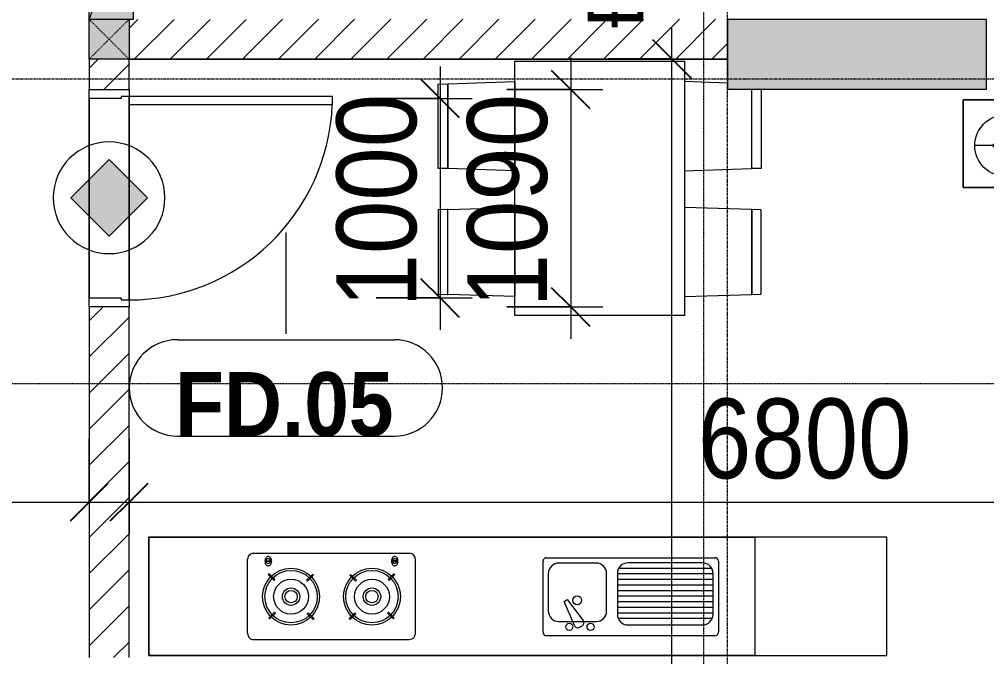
# Model space of a CAD drawing. Header units: millimetres. Extents: x 962 to 241049, y -15958 to 84407.
# Drawn here: x 181682 to 186532, y 30642 to 33837 of the extents above; entities that cross this region are included whole.
import ezdxf

# ---------------------------------------------------------------- set-up
doc = ezdxf.new("R2010")
doc.units = ezdxf.units.MM
for name, pattern in [('Dash', [6, 3, -3]), ('Dash Dot 3_16_', [7.9375, 4.7625, -1.5875, 0, -1.5875]), ('Grid Line', [22.225, 12.7, -3.175, 3.175, -3.175])]:
    doc.linetypes.add(name, pattern=pattern)
for name, color, linetype, lineweight in [('0-1', 7, 'Continuous', 5), ('A-ANNO-DIMS', 211, 'Continuous', 9), ('A-ANNO-DIMS-160', 211, 'Continuous', 9), ('A-ANNO-NOTE', 131, 'Continuous', 9), ('A-DETL-GENF', 92, 'Continuous', 9), ('A-DETL-GENF-2', 1, 'Continuous', 9), ('A-DOOR-3', 1, 'Continuous', 9), ('A-DOOR-FRAM-1', 1, 'Continuous', 9), ('A-DOOR-IDEN', 31, 'Continuous', 9), ('A-FLOR-2', 9, 'Continuous', 9), ('A-WALL', 113, 'Continuous', 9), ('A-WALL-3', 113, 'Continuous', 18), ('A-WALL-PATT-2', 111, 'Continuous', 9), ('E-FIRE', 2, 'Continuous', 9), ('G-ANNO-SYMB-1', 111, 'Dash Dot 3_16_', 18), ('G-ANNO-TEXT-1', 7, 'Continuous', 9), ('I-FURN', 30, 'Continuous', 9), ('I-FURN-1', 254, 'Continuous', 9), ('S-COLS', 52, 'Continuous', 9), ('S-COLS-1', 52, 'Continuous', 5), ('S-COLS-2', 7, 'Continuous', 18), ('S-COLS-6', 52, 'Continuous', 18), ('S-COLS-HDLN', 52, 'Dash', 9), ('S-GRID-1', 1, 'Grid Line', 9)]:
    doc.layers.add(name, color=color, linetype=linetype, lineweight=lineweight)
doc.styles.add('Arial_10', font='arial_0.ttf', dxfattribs={"height": 280})
doc.styles.add('Arial_B_5', font='arialbd_0.ttf', dxfattribs={"width": 0.9, "height": 320})
doc.styles.add('UTM Avo', font='UTM Avo.ttf', dxfattribs={"width": 0.9, "height": 400})
doc.dimstyles.new('1_Dim_chi_tiet_2_5', dxfattribs={"dimscale": 304.8, "dimtxt": 399.720379, "dimasz": 0.629921, "dimexe": 0.524934, "dimexo": 0.0625, "dimgap": 0.052493, "dimtad": 1, "dimdec": 0, "dimrnd": 5, "dimzin": 0, "dimdsep": 46, "dimtxsty": 'UTM Avo', "dimblk1": 'OBLIQUE', "dimblk2": 'OBLIQUE', "dimsah": 1, "dimcen": 0.09, "dimdle": 0.524934, "dimazin": 0, "dimtfac": 1, "dimtdec": 4, "dimtix": 1, "dimtmove": 0, "dimatfit": 3, "dimfxl": 1.049869, "dimfxlon": 1, "dimtvp": 1, "dimtolj": 1, "dimtzin": 0, "dimarcsym": 2})
doc.dimstyles.new('1_Dim_chi_tiet_2_5_1', dxfattribs={"dimscale": 304.8, "dimtxt": 399.720379, "dimasz": 0.629921, "dimexe": 0.524934, "dimexo": 0.0625, "dimgap": 0.052493, "dimtad": 1, "dimdec": 0, "dimrnd": 5, "dimzin": 0, "dimdsep": 46, "dimtxsty": 'UTM Avo', "dimblk1": 'OBLIQUE', "dimblk2": 'OBLIQUE', "dimsah": 1, "dimcen": 0.09, "dimdle": 0.524934, "dimazin": 0, "dimtfac": 1, "dimtdec": 4, "dimtix": 1, "dimtmove": 0, "dimatfit": 3, "dimfxl": 1.049869, "dimfxlon": 1, "dimtvp": 1, "dimtolj": 1, "dimtzin": 0, "dimarcsym": 2})
pattern_1 = [(45, (63179.03, 0), (-90.50967, 90.50967), [])]

# ---------------------------------------------------------------- blocks, each defined once
blk = doc.blocks.new('NCV_TKTC_KET CAU_rvt-1-TKCS_MB TẦNG 1')
at = {"layer": 'S-COLS-1'}
blk.add_hatch(color=256, dxfattribs=at).paths.add_polyline_path([(123352.6, 33486.9), (123352.6, 33836.9), (122052.6, 33836.9), (122052.6, 33486.9), (122208.5, 33486.9)])
at = {"layer": 'S-COLS-2'}
for p, q in [((123352.6, 33836.9), (122052.6, 33836.9)), ((122052.6, 33836.9), (122052.6, 33486.9)), ((123352.6, 33486.9), (123352.6, 33836.9)), ((122052.6, 33486.9), (123352.6, 33486.9))]:
    blk.add_line(p, q, dxfattribs=at)
blk = doc.blocks.new('HE BEP A1 - HE BEP A 2-842831-TKCS_MB TẦNG 1')
at = {"layer": 'I-FURN'}
for p, q in [((662.4, 594.4), (0, 594.4)), ((0, 594.4), (0, 0)), ((662.4, 0), (662.4, 594.4)), ((662.4, 594.4), (3700, 594.4)), ((662.4, 0), (662.4, 594.4)), ((3700, 594.4), (3700, 0)), ((3700, 594.4), (3700, 0)), ((862.4, 494.4), (1706.9, 494.4)), ((3175.6, 513.2), (2394, 513.2)), ((844.9, 120.7), (844.9, 476.9)), ((1298.3, 440.1), (924.9, 440.1)), ((1541.1, 452.3), (1528.6, 445.1)), ((1566.6, 443.1), (1618.1, 322.3)), ((1724.4, 476.9), (1724.4, 120.7)), ((2364, 483.2), (2364, 111.2)), ((3205.6, 483.2), (3205.6, 111.2)), ((876.4, 408.9), (1346.8, 408.9)), ((1644.4, 423.2), (1459, 423.2)), ((1602.7, 313.4), (1523.8, 418.4)), ((2474.5, 410.3), (2470.1, 405.9)), ((2470.1, 405.9), (2499.2, 376.7)), ((2503.6, 381.1), (2474.5, 410.3)), ((2692.1, 413), (2663, 383.9)), ((2667.3, 379.5), (2696.5, 408.6)), ((2696.5, 408.6), (2692.1, 413)), ((2873.2, 408.6), (2877.5, 413)), ((2902.3, 379.5), (2873.2, 408.6)), ((2877.5, 413), (2906.7, 383.9)), ((3066, 381.1), (3095.1, 410.3)), ((3099.5, 405.9), (3070.4, 376.7)), ((3095.1, 410.3), (3099.5, 405.9)), ((871.5, 386.8), (871.5, 182.3)), ((871.5, 380.9), (1351.6, 380.9)), ((871.5, 352.9), (1351.6, 352.9)), ((1351.6, 182.3), (1351.6, 386.8)), ((1405.6, 369.9), (1405.6, 183.2)), ((1697.8, 183.2), (1697.8, 369.9)), ((2499.2, 376.7), (2503.6, 381.1)), ((2663, 383.9), (2667.3, 379.5)), ((2906.7, 383.9), (2902.3, 379.5)), ((3070.4, 376.7), (3066, 381.1)), ((871.5, 324.9), (1351.6, 324.9)), ((871.5, 296.9), (1351.6, 296.9)), ((1618.1, 322.3), (1602.7, 313.4)), ((871.5, 268.9), (1351.6, 268.9)), ((871.5, 240.9), (1351.6, 240.9)), ((871.5, 212.9), (1351.6, 212.9)), ((2467.4, 188.3), (2496.5, 217.4)), ((2500.9, 213), (2471.8, 183.9)), ((2496.5, 217.4), (2500.9, 213)), ((2660.2, 215.8), (2664.6, 220.2)), ((2689.3, 186.7), (2660.2, 215.8)), ((2664.6, 220.2), (2693.7, 191.1)), ((2905, 220.2), (2875.9, 191.1)), ((2880.3, 186.7), (2909.4, 215.8)), ((2909.4, 215.8), (2905, 220.2)), ((3073.1, 217.4), (3068.7, 213)), ((3068.7, 213), (3097.9, 183.9)), ((3102.3, 188.3), (3073.1, 217.4)), ((871.5, 184.9), (1351.6, 184.9)), ((877.9, 156.9), (1345.2, 156.9)), ((2471.8, 183.9), (2467.4, 188.3)), ((2693.7, 191.1), (2689.3, 186.7)), ((2875.9, 191.1), (2880.3, 186.7)), ((3097.9, 183.9), (3102.3, 188.3)), ((1706.9, 103.2), (862.4, 103.2)), ((924.9, 128.9), (1298.3, 128.9)), ((1459, 129.9), (1644.4, 129.9)), ((2451.6, 122.3), (2451.6, 118.3)), ((2484.1, 122.3), (2451.6, 122.3)), ((2451.6, 118.3), (2484.1, 118.3)), ((2484.1, 118.3), (2484.1, 122.3)), ((3085.5, 118.3), (3085.5, 122.3)), ((3085.5, 122.3), (3118, 122.3)), ((3118, 118.3), (3085.5, 118.3)), ((3118, 122.3), (3118, 118.3)), ((3175.6, 81.2), (2394, 81.2)), ((0, 0), (662.4, 0)), ((3700, 0), (662.4, 0))]:
    blk.add_line(p, q, dxfattribs=at)
for centre, radius in [((1485.9, 449.9), 17.8), ((1592.6, 449.9), 17.8), ((2581.9, 298.5), 142.6), ((2987.7, 298.5), 142.6), ((2581.9, 298.5), 131.3), ((2987.7, 298.5), 131.3), ((2581.9, 298.5), 87.2), ((2581.9, 298.5), 43.6), ((2987.7, 298.5), 87.2), ((2987.7, 298.5), 43.6), ((1552.8, 316.6), 22.2), ((2581.9, 298.5), 30.9), ((2987.7, 298.5), 30.9)]:
    blk.add_circle(centre, radius, dxfattribs=at)
for centre, radius, start, end in [((862.4, 476.9), 17.5, 90, 180), ((1706.9, 476.9), 17.5, 0, 90), ((2394, 483.2), 30, 90, 180), ((3175.6, 483.2), 30, 360, 90), ((924.9, 386.8), 53.3, 90, 180), ((1298.3, 386.8), 53.3, 360, 90), ((1537.5, 429.7), 17.8, 119.9521, 219.4618), ((1549.9, 436.9), 17.8, 20.5379, 119.9521), ((1459, 369.9), 53.3, 90, 180), ((1644.4, 369.9), 53.3, 360, 90), ((924.9, 182.3), 53.3, 180, 270), ((1298.3, 182.3), 53.3, 270, 360), ((1459, 183.2), 53.3, 180, 270), ((1644.4, 183.2), 53.3, 270, 360), ((862.4, 120.7), 17.5, 180, 270), ((1706.9, 120.7), 17.5, 270, 360), ((2394, 111.2), 30, 180, 270), ((2485.1, 120.7), 33.5, 163.9419, 180), ((2485.1, 120.7), 33.5, 180, 196.0581), ((2476.6, 123.1), 24.7, 145.204, 163.9419), ((2476.6, 118.2), 24.7, 196.0581, 214.796), ((2467.8, 120.3), 11.6, 9.9102, 170.0898), ((2467.8, 120.3), 11.6, 189.7177, 350.2823), ((2471.3, 126.9), 18.1, 120.7976, 145.204), ((2471.3, 114.5), 18.1, 214.796, 239.2024), ((2467.9, 132.6), 11.5, 90, 120.7976), ((2467.9, 108.8), 11.5, 239.2024, 270), ((2467.9, 132.6), 11.5, 59.2024, 90), ((2467.9, 108.8), 11.5, 270, 300.7976), ((2464.5, 126.9), 18.1, 34.796, 59.2024), ((2464.5, 114.5), 18.1, 300.7976, 325.204), ((2459.1, 123.1), 24.7, 16.0581, 34.796), ((2459.1, 118.2), 24.7, 325.204, 343.9419), ((2450.6, 120.7), 33.5, 0, 16.0581), ((2450.6, 120.7), 33.5, 343.9419, 0), ((3119, 120.7), 33.5, 163.9419, 180), ((3119, 120.7), 33.5, 180, 196.0581), ((3110.5, 123.1), 24.7, 145.204, 163.9419), ((3110.5, 118.2), 24.7, 196.0581, 214.796), ((3105.2, 126.9), 18.1, 120.7976, 145.204), ((3105.2, 114.5), 18.1, 214.796, 239.2024), ((3101.8, 120.3), 11.6, 9.9102, 170.0898), ((3101.8, 120.3), 11.6, 189.7177, 350.2823), ((3101.8, 132.6), 11.5, 90, 120.7976), ((3101.8, 108.8), 11.5, 239.2024, 270), ((3101.8, 132.6), 11.5, 59.2024, 90), ((3101.8, 108.8), 11.5, 270, 300.7976), ((3098.4, 126.9), 18.1, 34.796, 59.2024), ((3098.4, 114.5), 18.1, 300.7976, 325.204), ((3093, 123.1), 24.7, 16.0581, 34.796), ((3093, 118.2), 24.7, 325.204, 343.9419), ((3084.5, 120.7), 33.5, 0, 16.0581), ((3084.5, 120.7), 33.5, 343.9419, 0), ((3175.6, 111.2), 30, 270, 0)]:
    blk.add_arc(centre, radius, start, end, dxfattribs=at)
at = {"layer": 'I-FURN-1'}
for p, q in [((3700, 594.4), (0, 594.4)), ((0, 594.4), (0, 0)), ((3700, 0), (3700, 594.4)), ((0, 0), (3700, 0))]:
    blk.add_line(p, q, dxfattribs=at)
blk = doc.blocks.new('LOBBY_SOFA_1 - LOBBY_SOFA_1-850634-TKCS_MB TẦNG 1')
at = {"layer": 'I-FURN'}
for p, q in [((-2556, 0), (-2556, -660)), ((-708, 0), (-2556, 0)), ((-708, -660), (-708, 0)), ((-2457, -66), (-2457, -660)), ((-807, -66), (-2457, -66)), ((-807, -660), (-807, -66)), ((-807, -143), (-2457, -143)), ((-1907, -143), (-1907, -660)), ((-1357, -143), (-1357, -660)), ((-3128.2, -193.5), (-2688.2, -193.5)), ((-3128.2, -633.5), (-3128.2, -193.5)), ((-2688.2, -193.5), (-2688.2, -633.5)), ((-2915.4, -269), (-2915.4, -401)), ((-2915.4, -357), (-2981.4, -423)), ((-2849.4, -423), (-2915.4, -357)), ((-2937.4, -423), (-3069.4, -423)), ((-2981.4, -423), (-2915.4, -489)), ((-2915.4, -489), (-2849.4, -423)), ((-2893.4, -423), (-2761.4, -423)), ((-2915.4, -445), (-2915.4, -577)), ((-2688.2, -633.5), (-3128.2, -633.5)), ((-2556, -660), (-708, -660)), ((-2172.3, -1064.5), (-2172.3, -1504.5)), ((-1160.3, -1020.5), (-2128.3, -1020.5)), ((-1116.3, -1504.5), (-1116.3, -1064.5)), ((-2128.3, -1548.5), (-1160.3, -1548.5))]:
    blk.add_line(p, q, dxfattribs=at)
for radius in [154, 22]:
    blk.add_circle((-2915.4, -423), radius, dxfattribs=at)
for centre, start, end in [((-2128.3, -1064.5), 90, 180), ((-1160.3, -1064.5), 0, 90), ((-2128.3, -1504.5), 180, 270), ((-1160.3, -1504.5), 270, 0)]:
    blk.add_arc(centre, 44, start, end, dxfattribs=at)
at = {"layer": 'I-FURN-1'}
for p, q in [((-708, 0), (-2556, 0)), ((-2556, 0), (-2556, -660)), ((-708, -660), (-708, 0)), ((-2688.2, -193.5), (-3128.2, -193.5)), ((-3128.2, -193.5), (-3128.2, -633.5)), ((-2688.2, -633.5), (-2688.2, -193.5)), ((-3128.2, -633.5), (-2688.2, -633.5)), ((-2556, -660), (-708, -660)), ((-2172.3, -1064.5), (-2172.3, -1504.5)), ((-1160.3, -1020.5), (-2128.3, -1020.5)), ((-1116.3, -1504.5), (-1116.3, -1064.5)), ((-2128.3, -1548.5), (-1160.3, -1548.5))]:
    blk.add_line(p, q, dxfattribs=at)
for centre, start, end in [((-2128.3, -1064.5), 90, 180), ((-1160.3, -1064.5), 0, 90), ((-2128.3, -1504.5), 180, 270), ((-1160.3, -1504.5), 270, 0)]:
    blk.add_arc(centre, 44, start, end, dxfattribs=at)
blk = doc.blocks.new('RES_BAN AN 1 - RES_BAN AN 1-V85-TKCS_MB TẦNG 1')
at = {"layer": 'I-FURN-1'}
for p, q in [((-425, 1275), (425, 1275)), ((-425, 0), (-425, 1275)), ((425, 1275), (425, 0)), ((-761.9, 1168.8), (-809.6, 1167.2)), ((-809.6, 1167.2), (-809.6, 745.3)), ((-425, 1180), (-761.9, 1168.8)), ((-761.9, 1168.8), (-761.9, 743.8)), ((-761.9, 743.8), (-761.9, 1168.8)), ((-425, 732.5), (-425, 1180)), ((425, 1180), (761.9, 1168.8)), ((425, 732.5), (425, 1180)), ((761.9, 1168.8), (761.9, 743.8)), ((761.9, 1168.8), (761.9, 743.8)), ((809.6, 1167.2), (761.9, 1168.8)), ((809.6, 745.3), (809.6, 1167.2)), ((-809.6, 745.3), (-761.9, 743.8)), ((-761.9, 743.8), (-425, 732.5)), ((761.9, 743.8), (425, 732.5)), ((761.9, 743.8), (809.6, 745.3)), ((-809.6, 536.9), (-761.9, 538.5)), ((-809.6, 140), (-809.6, 536.9)), ((-425, 549.7), (-761.9, 538.5)), ((-761.9, 538.5), (-761.9, 140)), ((-761.9, 538.5), (-761.9, 140)), ((-425, 102.3), (-425, 549.7)), ((425, 549.7), (761.9, 538.5)), ((425, 102.3), (425, 549.7)), ((761.9, 538.5), (761.9, 113.5)), ((761.9, 538.5), (809.6, 536.9)), ((761.9, 113.5), (761.9, 538.5)), ((809.6, 536.9), (809.6, 115.1)), ((-640, 109.5), (-425, 102.3)), ((761.9, 113.5), (425, 102.3)), ((809.6, 115.1), (761.9, 113.5)), ((425, 0), (-425, 0))]:
    blk.add_line(p, q, dxfattribs=at)
blk = doc.blocks.new('NCV_TKTC_TANG 1_rvt-1-TKCS_MB TẦNG 1')
at = {"layer": 'A-FLOR-2'}
for p, q in [((122052.6, 33636.9), (119052.6, 33636.9)), ((118852.6, 33440.3), (118852.6, 32440.3)), ((119052.6, 33450.3), (119052.6, 32430.3)), ((119052.6, 32430.3), (119052.6, 33450.3))]:
    blk.add_line(p, q, dxfattribs=at)
at = {"layer": 'I-FURN-1', "rotation": 180}
for name, p in [('RES_BAN AN 1 - RES_BAN AN 1-V85-TKCS_MB TẦNG 1', (121412.6, 33626.9)), ('HE BEP A1 - HE BEP A 2-842831-TKCS_MB TẦNG 1', (122852.6, 31241.3))]:
    blk.add_blockref(name, p, dxfattribs=at)
at = {"layer": 'I-FURN-1'}
blk.add_blockref('LOBBY_SOFA_1 - LOBBY_SOFA_1-850634-TKCS_MB TẦNG 1', (126362.6, 33626.9), dxfattribs=at)
blk = doc.blocks.new('FD_05 - FD_05-1000x2200mm-835433-TKCS_MB TẦNG 1')
at = {"layer": 'A-DETL-GENF-2'}
for p, q in [((510, -100), (470, -100)), ((470, -100), (470, -1120)), ((510, -1120), (510, -100)), ((470, -1120), (510, -1120))]:
    blk.add_line(p, q, dxfattribs=at)
blk.add_arc((510, -100), 1020, 180, 267.7525, dxfattribs=at)
at = {"layer": 'A-DOOR-FRAM-1'}
for p, q in [((-545, 100), (-500, 100)), ((-545, -100), (-545, 100)), ((-500, 100), (-500, -60)), ((500, 100), (545, 100)), ((500, -60), (500, 100)), ((545, 100), (545, -100)), ((-500, -60), (-510, -60)), ((-510, -60), (-510, -100)), ((510, -60), (500, -60)), ((510, -100), (510, -60)), ((-510, -100), (-545, -100)), ((545, -100), (510, -100))]:
    blk.add_line(p, q, dxfattribs=at)
blk = doc.blocks.new('G1_SOF - BO TRU - 200x200-V254-TKCS_MB TẦNG 1')
at = {"layer": 'S-COLS'}
blk.add_hatch(color=256, dxfattribs=at).paths.add_polyline_path([(-100, 100), (-100, -99.6), (100, -99.6), (100, 100), (-31.9, 100)])
at = {"layer": 'S-COLS-6'}
for p, q in [((-100, 100), (100, 100)), ((-100, -99.6), (-100, 100)), ((100, 100), (100, -99.6))]:
    blk.add_line(p, q, dxfattribs=at)
at = {"layer": 'S-COLS-HDLN'}
for p, q in [((100, -100), (-100, 100)), ((-100, -100), (100, 100))]:
    blk.add_line(p, q, dxfattribs=at)
blk = doc.blocks.new('40_HY_FIX_FS-FH_FHR_R19_Scale 1_300 - FH _ FHR-4771138-TKCS_MB TẦNG 1')
at = {"layer": 'E-FIRE'}
blk.add_hatch(color=256, dxfattribs=at).paths.add_polyline_path([(300, -120), (300, 100), (-300, 100), (-59.6, 11.9)])
at = {"layer": 'A-DETL-GENF'}
for p, q in [((-300, 100), (300, 100)), ((300, -120), (-300, 100)), ((-300, 100), (300, 100)), ((-300, -120), (-300, 100)), ((300, 100), (300, -120)), ((300, 100), (300, -120)), ((300, -120), (-300, -120))]:
    blk.add_line(p, q, dxfattribs=at)
blk = doc.blocks.new('DIMBLOCK208-TKCS_MB TẦNG 1')
at = {"layer": 'A-ANNO-DIMS-160'}
for p, q in [((184953.6, 25478.4), (184953.6, 33798.4)), ((184633.6, 33638.4), (185113.6, 33638.4)), ((184953.6, 33638.4), (184633.6, 33638.4)), ((184633.6, 25638.4), (185113.6, 25638.4)), ((184953.6, 25638.4), (184633.6, 25638.4))]:
    blk.add_line(p, q, dxfattribs=at)
at = {"layer": 'A-ANNO-DIMS-160', "lineweight": 25}
for p, q in [((184953.6, 33638.4), (184857.6, 33734.4)), ((184953.6, 33638.4), (185049.6, 33542.4)), ((184953.6, 25638.4), (184857.6, 25734.4)), ((184953.6, 25638.4), (185049.6, 25542.4))]:
    blk.add_line(p, q, dxfattribs=at)
at = {"layer": 'A-ANNO-DIMS-160', "color": 0, "insert": (184434, 29090.6), "char_height": 400, "width": 1314.636, "attachment_point": 1, "rotation": 90, "line_spacing_factor": 1.110334, "style": 'UTM Avo'}
blk.add_mtext('8000', dxfattribs=at)
blk = doc.blocks.new('_Oblique')
at = {"color": 0, "linetype": 'ByBlock', "lineweight": -2}
blk.add_line((-0.5, -0.5), (0.5, 0.5), dxfattribs=at)
blk = doc.blocks.new('HDNDCT_GHI CHÚ CỬA CHỐNG CHÁY EI30 - HDNDCT_GHI CHÚ CỬA CHỐNG CHÁY EI30-2461928-TKCS_MB TẦNG 1')
at = {"layer": 'A-ANNO-NOTE'}
blk.add_hatch(color=256, dxfattribs=at).paths.add_polyline_path([(-1.2, 0), (0, 1.2), (1.2, 0), (0, -1.2)])
for p, q in [((0, 1.2), (-1.2, 0)), ((1.2, 0), (0, 1.2)), ((-1.2, 0), (0, -1.2)), ((0, -1.2), (1.2, 0))]:
    blk.add_line(p, q, dxfattribs=at)
for start, end in [(360, 180), (180, 360)]:
    blk.add_arc((0, 0), 1.75, start, end, dxfattribs=at)
blk = doc.blocks.new('STN_Door Tag - STN_Door Tag-1788670-TKCS_MB TẦNG 1')
at = {"layer": 'A-DOOR-IDEN'}
for p, q in [((-3.37, 1.495), (3.431, 1.495)), ((-3.37, -1.524), (3.431, -1.524))]:
    blk.add_line(p, q, dxfattribs=at)
for centre, start, end in [((-3.37, -0.015), 90, 270), ((3.431, -0.015), 270, 90)]:
    blk.add_arc(centre, 1.509, start, end, dxfattribs=at)
blk = doc.blocks.new('DIMBLOCK290-TKCS_MB TẦNG 1')
at = {"layer": 'A-ANNO-DIMS-160'}
for p, q in [((183791.3, 33600.3), (183791.3, 32280.3)), ((183471.3, 33440.3), (183951.3, 33440.3)), ((183791.3, 33440.3), (183471.3, 33440.3)), ((183471.3, 32440.3), (183951.3, 32440.3)), ((183791.3, 32440.3), (183471.3, 32440.3))]:
    blk.add_line(p, q, dxfattribs=at)
at = {"layer": 'A-ANNO-DIMS-160', "lineweight": 25}
for p, q in [((183791.3, 33440.3), (183695.3, 33536.3)), ((183791.3, 33440.3), (183887.3, 33344.3)), ((183791.3, 32440.3), (183695.3, 32536.3)), ((183791.3, 32440.3), (183887.3, 32344.3))]:
    blk.add_line(p, q, dxfattribs=at)
at = {"layer": 'A-ANNO-DIMS-160', "color": 0, "insert": (183271.7, 32392.5), "char_height": 400, "width": 1314.636, "attachment_point": 1, "rotation": 90, "line_spacing_factor": 1.110334, "style": 'UTM Avo'}
blk.add_mtext('1000', dxfattribs=at)
blk = doc.blocks.new('DIMBLOCK291-TKCS_MB TẦNG 1')
at = {"layer": 'A-ANNO-DIMS-160'}
for p, q in [((184446.6, 33645.3), (184446.6, 32235.3)), ((184126.6, 33485.3), (184606.6, 33485.3)), ((184446.6, 33485.3), (184126.6, 33485.3)), ((184126.6, 32395.3), (184606.6, 32395.3)), ((184446.6, 32395.3), (184126.6, 32395.3))]:
    blk.add_line(p, q, dxfattribs=at)
at = {"layer": 'A-ANNO-DIMS-160', "lineweight": 25}
for p, q in [((184446.6, 33485.3), (184350.6, 33581.3)), ((184446.6, 33485.3), (184542.6, 33389.3)), ((184446.6, 32395.3), (184350.6, 32491.3)), ((184446.6, 32395.3), (184542.6, 32299.3))]:
    blk.add_line(p, q, dxfattribs=at)
at = {"layer": 'A-ANNO-DIMS-160', "color": 0, "insert": (183927, 32392.5), "char_height": 400, "width": 1314.636, "attachment_point": 1, "rotation": 90, "line_spacing_factor": 1.110334, "style": 'UTM Avo'}
blk.add_mtext('1090', dxfattribs=at)
blk = doc.blocks.new('DIMBLOCK309-TKCS_MB TẦNG 1')
at = {"layer": 'A-ANNO-DIMS-160'}
for p, q in [((179631.6, 31736.4), (179631.6, 31256.4)), ((179631.6, 31416.4), (179631.6, 31736.4)), ((182031.6, 31736.4), (182031.6, 31256.4)), ((182031.6, 31416.4), (182031.6, 31736.4)), ((179471.6, 31416.4), (182191.6, 31416.4))]:
    blk.add_line(p, q, dxfattribs=at)
at = {"layer": 'A-ANNO-DIMS-160', "lineweight": 25}
for p, q in [((179631.6, 31416.4), (179727.6, 31512.4)), ((182031.6, 31416.4), (182127.6, 31512.4)), ((179631.6, 31416.4), (179535.6, 31320.4)), ((182031.6, 31416.4), (181935.6, 31320.4))]:
    blk.add_line(p, q, dxfattribs=at)
at = {"layer": 'A-ANNO-DIMS-160', "color": 0, "insert": (180283.8, 31936), "char_height": 400, "width": 1314.636, "attachment_point": 1, "line_spacing_factor": 1.110334, "style": 'UTM Avo'}
blk.add_mtext('2400', dxfattribs=at)
blk = doc.blocks.new('DIMBLOCK373-TKCS_MB TẦNG 1')
at = {"layer": 'A-ANNO-DIMS-160'}
for p, q in [((182231.6, 31736.4), (182231.6, 31256.4)), ((182231.6, 31416.4), (182231.6, 31736.4)), ((189031.6, 31736.4), (189031.6, 31256.4)), ((189031.6, 31416.4), (189031.6, 31736.4)), ((182071.6, 31416.4), (189191.6, 31416.4))]:
    blk.add_line(p, q, dxfattribs=at)
at = {"layer": 'A-ANNO-DIMS-160', "lineweight": 25}
for p, q in [((182231.6, 31416.4), (182327.6, 31512.4)), ((189031.6, 31416.4), (189127.6, 31512.4)), ((182231.6, 31416.4), (182135.6, 31320.4)), ((189031.6, 31416.4), (188935.6, 31320.4))]:
    blk.add_line(p, q, dxfattribs=at)
at = {"layer": 'A-ANNO-DIMS-160', "color": 0, "insert": (185083.8, 31936), "char_height": 400, "width": 1314.636, "attachment_point": 1, "line_spacing_factor": 1.110334, "style": 'UTM Avo'}
blk.add_mtext('6800', dxfattribs=at)

msp = doc.modelspace()

# ---------------------------------------------------------------- hatches: boundary and pattern name
at = {"layer": 'A-WALL-PATT-2'}
h = msp.add_hatch(dxfattribs=at)
h.set_pattern_fill('FP_1', color=256, style=0, pattern_type=2)
h.set_pattern_definition(pattern_1)
h.paths.add_polyline_path([(185231.6, 33637.4), (185231.6, 33837.4), (182231.6, 33836.9), (182231.6, 33637.4), (183775.5, 33637.4)])
h = msp.add_hatch(dxfattribs=at)
h.set_pattern_fill('FP_1', color=256, style=0, pattern_type=2)
h.set_pattern_definition(pattern_1)
h.paths.add_polyline_path([(182163.4, 29586.9), (182231.6, 29586.9), (182231.6, 30437), (182031.6, 30437), (182031.6, 29586.9)])
h.paths.add_polyline_path([(182163.4, 30637), (182231.6, 30637), (182231.6, 32395.3), (182031.6, 32395.3), (182031.6, 30637)])
h.paths.add_polyline_path([(182231.6, 33485.3), (182231.6, 33637.4), (182031.6, 33637.4), (182031.6, 33485.3), (182163.4, 33485.3)])

# ---------------------------------------------------------------- linework, layer by layer
at = {"layer": 'A-DOOR-IDEN'}
msp.add_line((183018, 32768.3), (183018, 32260.6), dxfattribs=at)
at = {"layer": 'A-WALL'}
for p, q in [((182031.6, 32440.3), (182031.6, 33440.3)), ((182231.6, 33450.3), (182231.6, 32430.3))]:
    msp.add_line(p, q, dxfattribs=at)
at = {"layer": 'A-WALL-3'}
for p, q in [((185231.6, 33637.4), (185231.6, 33837.4)), ((182031.6, 33637.4), (182031.6, 33485.3)), ((182231.6, 33637.4), (185231.6, 33637.4)), ((182231.6, 33485.3), (182231.6, 33637.4)), ((182031.6, 33485.3), (182231.6, 33485.3)), ((182031.6, 32395.3), (182031.6, 30637)), ((182231.6, 32395.3), (182031.6, 32395.3)), ((182231.6, 30637), (182231.6, 32395.3))]:
    msp.add_line(p, q, dxfattribs=at)
at = {"layer": 'G-ANNO-SYMB-1'}
for p, q in [((185111.6, 84025.7), (185111.6, 9773.9)), ((90628.5, 32011.5), (198105.9, 32011.5))]:
    msp.add_line(p, q, dxfattribs=at)
at = {"layer": 'S-GRID-1'}
for p, q in [((185231.6, 15532), (185231.6, 78459.2)), ((192368.8, 33536.9), (96265.8, 33536.9))]:
    msp.add_line(p, q, dxfattribs=at)

# ---------------------------------------------------------------- block references
at = {"layer": '0-1'}
for name in ['NCV_TKTC_KET CAU_rvt-1-TKCS_MB TẦNG 1', 'NCV_TKTC_TANG 1_rvt-1-TKCS_MB TẦNG 1']:
    msp.add_blockref(name, (63179, 0), dxfattribs=at)
at = {"layer": 'A-ANNO-NOTE', "xscale": 160, "yscale": 160, "zscale": 160}
msp.add_blockref('HDNDCT_GHI CHÚ CỬA CHỐNG CHÁY EI30 - HDNDCT_GHI CHÚ CỬA CHỐNG CHÁY EI30-2461928-TKCS_MB TẦNG 1', (182131.5, 32942.4), dxfattribs=at)
at = {"layer": 'A-DOOR-3', "rotation": 90.00000000000007}
msp.add_blockref('FD_05 - FD_05-1000x2200mm-835433-TKCS_MB TẦNG 1', (182131.6, 32940.3), dxfattribs=at)
at = {"layer": 'A-DOOR-IDEN', "xscale": 159.9999999999999, "yscale": 159.9999999999999, "zscale": 159.9999999999999}
msp.add_blockref('STN_Door Tag - STN_Door Tag-1788670-TKCS_MB TẦNG 1', (183013.1, 31991.7), dxfattribs=at)
at = {"layer": 'E-FIRE', "rotation": 270.0000000000002}
msp.add_blockref('40_HY_FIX_FS-FH_FHR_R19_Scale 1_300 - FH _ FHR-4771138-TKCS_MB TẦNG 1', (182151.6, 34136.9), dxfattribs=at)
at = {"layer": 'S-COLS', "rotation": 180}
msp.add_blockref('G1_SOF - BO TRU - 200x200-V254-TKCS_MB TẦNG 1', (182131.6, 33737.4), dxfattribs=at)

# ---------------------------------------------------------------- texts
at = {"layer": 'A-DOOR-IDEN', "insert": (183009.8, 31906.3), "char_height": 320, "width": 1124.64, "attachment_point": 5, "line_spacing_factor": 0.936439, "style": 'Arial_B_5'}
msp.add_mtext('\\pt7.2,14.4,21.6,28.8,36,43.2,50.4,57.6,64.8,72,79.2,86.4,93.6,100.8,108,115.2,122.4,129.6,136.8,144,151.2,158.4,165.6,172.8,180,187.2,194.4,201.6,208.8,216,223.2,230.4;FD.05', dxfattribs=at)
at = {"layer": 'G-ANNO-TEXT-1', "insert": (184701.7, 34555.1), "char_height": 280, "width": 1640, "attachment_point": 5, "rotation": 90, "line_spacing_factor": 0.936439, "style": 'Arial_10'}
msp.add_mtext('\\pt79.9988,160.0004,239.9992,320.0008,399.9996,480.0012,560,639.9988,720.0004,799.9992,880.0008,959.9996,1040.0012,1120,1199.9988,1280.0004,1359.9992,1440.0008,1519.9996,1600.0012,1680,1759.9988,1840.0004,1919.9992,2000.0008,2079.9996,2160.0012,2240,2319.9988,2400.0004,2479.9992,2560.0008;Đ-ĐNHẸ', dxfattribs=at)

# ---------------------------------------------------------------- dimensions: what is measured, and where the dimension line sits
at = {"layer": 'A-ANNO-DIMS'}
for base, p1, p2, dimstyle, override, picture, middle in [((184953.6, 33638.4), (184633.6, 25638.4), (184633.6, 33638.4), '1_Dim_chi_tiet_2_5', {"dimpost": '<>', "dimfxl": 8000}, 'DIMBLOCK208-TKCS_MB TẦNG 1', (184730.6, 29638.4)), ((183791.3, 32440.3), (183471.3, 33440.3), (183471.3, 32440.3), '1_Dim_chi_tiet_2_5_1', {"dimpost": '<>', "dimfxl": 1000}, 'DIMBLOCK290-TKCS_MB TẦNG 1', (183568.3, 32940.3)), ((184446.6, 32395.3), (184126.6, 33485.3), (184126.6, 32395.3), '1_Dim_chi_tiet_2_5_1', {"dimpost": '<>', "dimfxl": 1090}, 'DIMBLOCK291-TKCS_MB TẦNG 1', (184223.6, 32940.3))]:
    dim = msp.add_linear_dim(base=base, p1=p1, p2=p2, angle=90, dimstyle=dimstyle, override=override, dxfattribs=at)
    dim.commit()
    dim.dimension.update_dxf_attribs({"geometry": picture, "text_midpoint": middle})
for base, p1, p2, override, picture, middle in [((182031.6, 31416.4), (179631.6, 31736.4), (182031.6, 31736.4), {"dimpost": '<>', "dimfxl": 2400}, 'DIMBLOCK309-TKCS_MB TẦNG 1', (180831.6, 31639.3)), ((189031.6, 31416.4), (182231.6, 31736.4), (189031.6, 31736.4), {"dimpost": '<>', "dimfxl": 6800}, 'DIMBLOCK373-TKCS_MB TẦNG 1', (185631.6, 31639.3))]:
    dim = msp.add_linear_dim(base=base, p1=p1, p2=p2, dimstyle='1_Dim_chi_tiet_2_5_1', override=override, dxfattribs=at)
    dim.commit()
    dim.dimension.update_dxf_attribs({"geometry": picture, "text_midpoint": middle})

doc.saveas('drawing.dxf')
